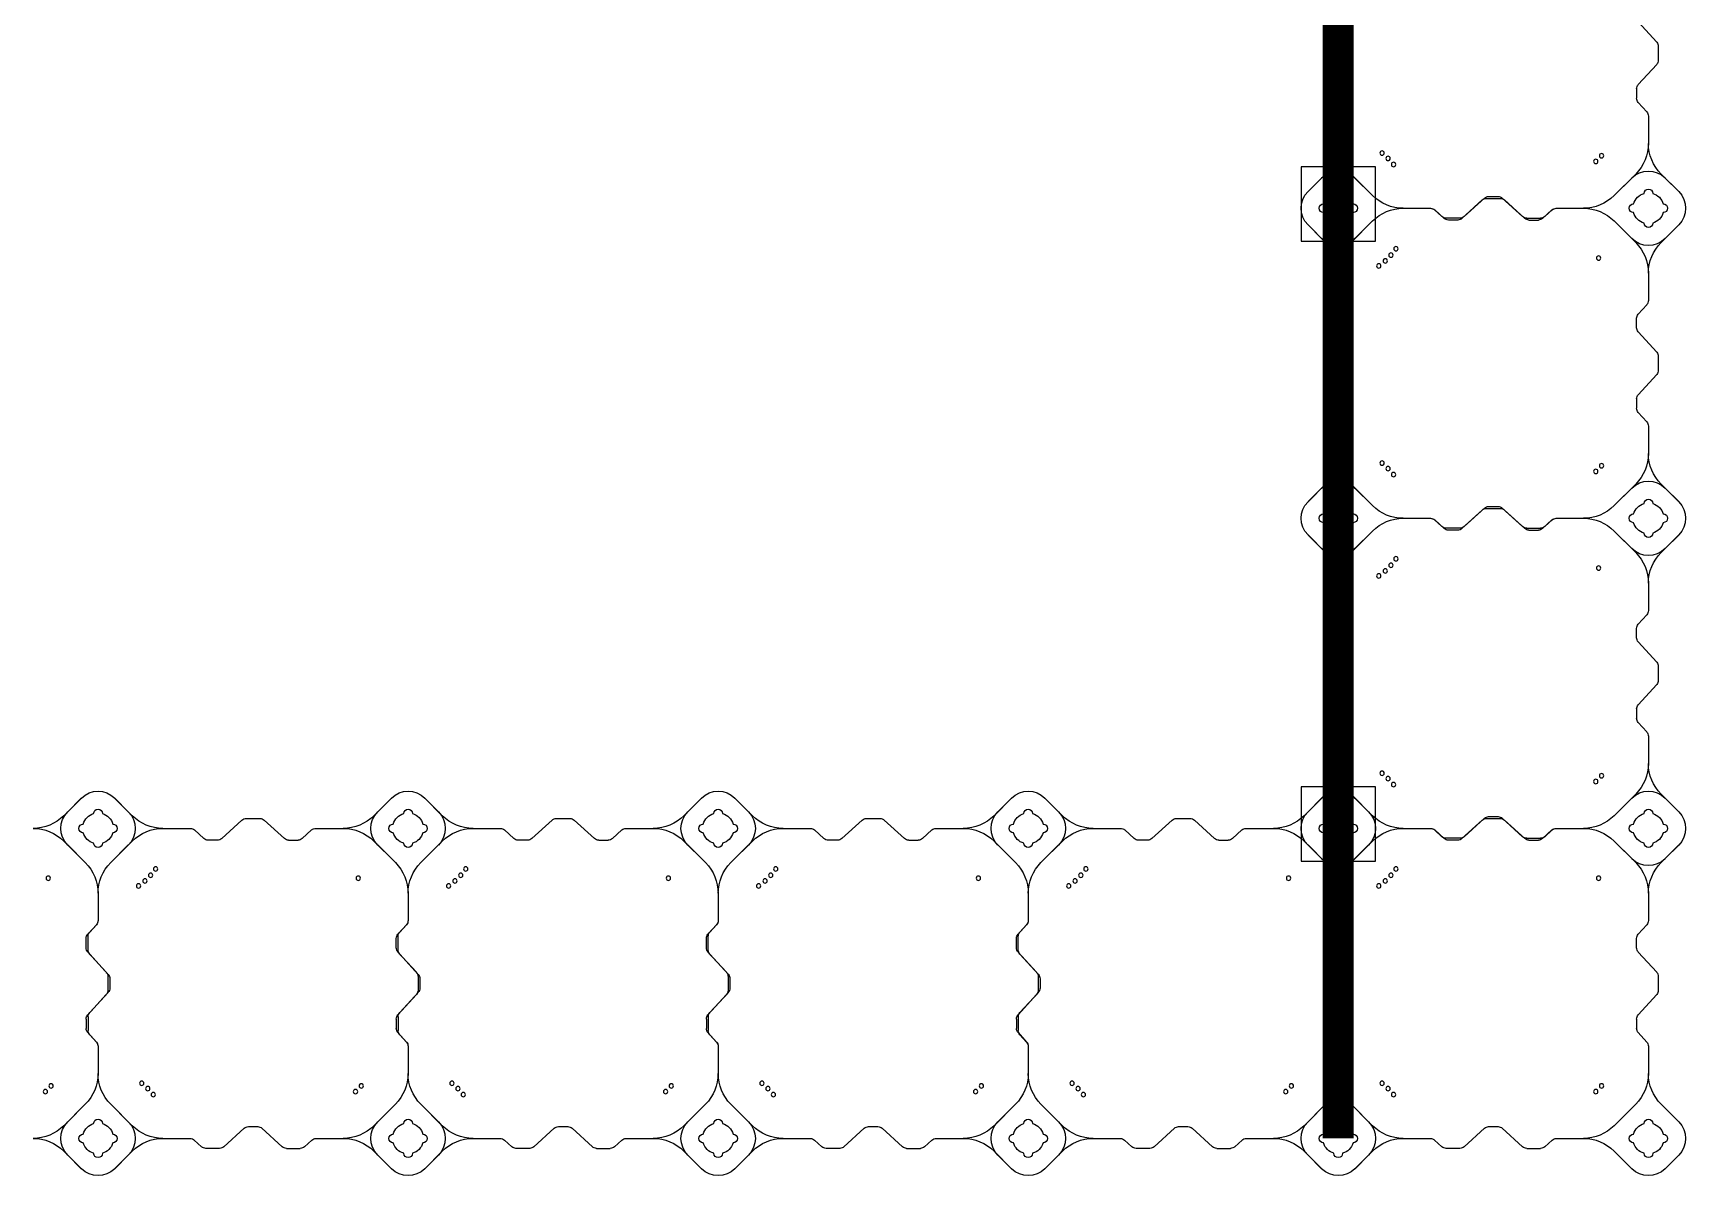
# Model space of a CAD drawing. Header units: millimetres. Extents: x -1612139 to -1260738, y 1141106 to 1536160.
# Drawn here: x -1268006 to -1265337, y 1183867 to 1185714 of the extents above; entities that cross this region are included whole.
import ezdxf

# ---------------------------------------------------------------- set-up
doc = ezdxf.new("R2010")
doc.units = ezdxf.units.MM
doc.header["$LTSCALE"] = 10
doc.layers.get('0').update_dxf_attribs({"linetype": 'CONTINUOUS'})
doc.layers.add('W-FLOAT_BOWL浮筒', color=253, linetype='CONTINUOUS')

# ---------------------------------------------------------------- blocks, each defined once
blk = doc.blocks.new('橙色')
at = {"layer": 'W-FLOAT_BOWL浮筒', "color": 30}
for p, q in [((19473.2, 2548.8), (19444.8, 2520.5)), ((19451.2, 2526.9), (19473.1, 2548.8)), ((19526.8, 2548.8), (19555.2, 2520.5)), ((19526.9, 2548.8), (19548.8, 2526.9)), ((19973.2, 2548.8), (19944.8, 2520.5)), ((19951.2, 2526.9), (19973.1, 2548.8)), ((20026.8, 2548.8), (20055.2, 2520.5)), ((20026.9, 2548.8), (20048.8, 2526.9)), ((20473.2, 2548.8), (20444.8, 2520.5)), ((20451.2, 2526.9), (20473.1, 2548.8)), ((20526.8, 2548.8), (20555.2, 2520.5)), ((20526.9, 2548.8), (20548.8, 2526.9)), ((20973.2, 2548.8), (20944.8, 2520.5)), ((20951.2, 2526.9), (20973.1, 2548.8)), ((21026.8, 2548.8), (21055.2, 2520.5)), ((21026.9, 2548.8), (21048.8, 2526.9)), ((21473.2, 2548.8), (21444.8, 2520.5)), ((21451.2, 2526.9), (21473.1, 2548.8)), ((21526.8, 2548.8), (21555.2, 2520.5)), ((21526.9, 2548.8), (21548.8, 2526.9)), ((21973.2, 2548.8), (21944.8, 2520.5)), ((22026.9, 2548.8), (22048.8, 2526.9)), ((19667.1, 2513.4), (19655.3, 2502.6)), ((19696.1, 2516), (19673.9, 2516)), ((19702.9, 2513.4), (19735.6, 2483.6)), ((19797.1, 2513.4), (19764.4, 2483.6)), ((19803.9, 2516), (19826.1, 2516)), ((19832.9, 2513.4), (19844.7, 2502.6)), ((20167.1, 2513.4), (20155.3, 2502.6)), ((20196.1, 2516), (20173.9, 2516)), ((20202.9, 2513.4), (20235.6, 2483.6)), ((20297.1, 2513.4), (20264.4, 2483.6)), ((20303.9, 2516), (20326.1, 2516)), ((20332.9, 2513.4), (20344.7, 2502.6)), ((20667.1, 2513.4), (20655.3, 2502.6)), ((20696.1, 2516), (20673.9, 2516)), ((20702.9, 2513.4), (20735.6, 2483.6)), ((20797.1, 2513.4), (20764.4, 2483.6)), ((20803.9, 2516), (20826.1, 2516)), ((20832.9, 2513.4), (20844.7, 2502.6)), ((21167.1, 2513.4), (21155.3, 2502.6)), ((21196.1, 2516), (21173.9, 2516)), ((21202.9, 2513.4), (21235.6, 2483.6)), ((21297.1, 2513.4), (21264.4, 2483.6)), ((21303.9, 2516), (21326.1, 2516)), ((21332.9, 2513.4), (21344.7, 2502.6)), ((21667.1, 2513.4), (21655.3, 2502.6)), ((21696.1, 2516), (21673.9, 2516)), ((21702.9, 2513.4), (21735.6, 2483.6)), ((21797.1, 2513.4), (21764.4, 2483.6)), ((21803.9, 2516), (21826.1, 2516)), ((21832.9, 2513.4), (21844.7, 2502.6)), ((19604.6, 2500), (19648.5, 2500)), ((19851.5, 2500), (19895.3, 2500)), ((20104.6, 2500), (20148.5, 2500)), ((20351.5, 2500), (20395.3, 2500)), ((20604.6, 2500), (20648.5, 2500)), ((20851.5, 2500), (20895.3, 2500)), ((21104.6, 2500), (21148.5, 2500)), ((21351.5, 2500), (21395.3, 2500)), ((21604.6, 2500), (21648.5, 2500)), ((21851.5, 2500), (21895.3, 2500)), ((19479.5, 2444.8), (19444.8, 2479.5)), ((19451.2, 2473.2), (19479.5, 2444.8)), ((19520.5, 2444.8), (19555.2, 2479.5)), ((19548.8, 2473.2), (19520.5, 2444.8)), ((19742.4, 2481), (19757.6, 2481)), ((19979.5, 2444.8), (19944.8, 2479.5)), ((19951.2, 2473.2), (19979.5, 2444.8)), ((20020.5, 2444.8), (20055.2, 2479.5)), ((20048.8, 2473.2), (20020.5, 2444.8)), ((20242.4, 2481), (20257.6, 2481)), ((20479.5, 2444.8), (20444.8, 2479.5)), ((20451.2, 2473.2), (20479.5, 2444.8)), ((20520.5, 2444.8), (20555.2, 2479.5)), ((20548.8, 2473.2), (20520.5, 2444.8)), ((20742.4, 2481), (20757.6, 2481)), ((20979.5, 2444.8), (20944.8, 2479.5)), ((20951.2, 2473.2), (20979.5, 2444.8)), ((21020.5, 2444.8), (21055.2, 2479.5)), ((21048.8, 2473.2), (21020.5, 2444.8)), ((21242.4, 2481), (21257.6, 2481)), ((21479.5, 2444.8), (21444.8, 2479.5)), ((21451.2, 2473.2), (21479.5, 2444.8)), ((21520.5, 2444.8), (21555.2, 2479.5)), ((21548.8, 2473.2), (21520.5, 2444.8)), ((21742.4, 2481), (21757.6, 2481)), ((21979.5, 2444.8), (21944.8, 2479.5)), ((22048.8, 2473.2), (22020.5, 2444.8)), ((19500, 2351.3), (19500, 2395.4)), ((19500, 2351.5), (19500, 2395.4)), ((20000, 2351.3), (20000, 2395.4)), ((20000, 2351.5), (20000, 2395.4)), ((20500, 2351.3), (20500, 2395.4)), ((20500, 2351.5), (20500, 2395.4)), ((21000, 2351.3), (21000, 2395.4)), ((21000, 2351.5), (21000, 2395.4)), ((21500, 2351.3), (21500, 2395.4)), ((21500, 2351.5), (21500, 2395.4)), ((22000, 2351.3), (22000, 2395.4)), ((19481, 2307.4), (19481, 2322.6)), ((19483.6, 2329.4), (19497.4, 2344.5)), ((19484, 2303.9), (19484, 2326.1)), ((19486.6, 2332.9), (19497.4, 2344.7)), ((19981, 2307.4), (19981, 2322.6)), ((19983.6, 2329.4), (19997.4, 2344.5)), ((19984, 2303.9), (19984, 2326.1)), ((19986.6, 2332.9), (19997.4, 2344.7)), ((20481, 2307.4), (20481, 2322.6)), ((20483.6, 2329.4), (20497.4, 2344.5)), ((20484, 2303.9), (20484, 2326.1)), ((20486.6, 2332.9), (20497.4, 2344.7)), ((20981, 2307.4), (20981, 2322.6)), ((20983.6, 2329.4), (20997.4, 2344.5)), ((20984, 2303.9), (20984, 2326.1)), ((20986.6, 2332.9), (20997.4, 2344.7)), ((21481, 2307.4), (21481, 2322.6)), ((21483.6, 2329.4), (21497.4, 2344.5)), ((21484, 2303.9), (21484, 2326.1)), ((21486.6, 2332.9), (21497.4, 2344.7)), ((21981, 2307.4), (21981, 2322.6)), ((21983.6, 2329.4), (21997.4, 2344.5)), ((19483.6, 2300.6), (19513.4, 2267.9)), ((19486.6, 2297.1), (19516.4, 2264.4)), ((19983.6, 2300.6), (20013.4, 2267.9)), ((19986.6, 2297.1), (20016.4, 2264.4)), ((20483.6, 2300.6), (20513.4, 2267.9)), ((20486.6, 2297.1), (20516.4, 2264.4)), ((20983.6, 2300.6), (21013.4, 2267.9)), ((20986.6, 2297.1), (21016.4, 2264.4)), ((21483.6, 2300.6), (21513.4, 2267.9)), ((21486.6, 2297.1), (21516.4, 2264.4)), ((21983.6, 2300.6), (22013.4, 2267.9)), ((19516, 2238.9), (19516, 2261.1)), ((19519, 2242.4), (19519, 2257.6)), ((20016, 2238.9), (20016, 2261.1)), ((20019, 2242.4), (20019, 2257.6)), ((20516, 2238.9), (20516, 2261.1)), ((20519, 2242.4), (20519, 2257.6)), ((21016, 2238.9), (21016, 2261.1)), ((21019, 2242.4), (21019, 2257.6)), ((21516, 2238.9), (21516, 2261.1)), ((21519, 2242.4), (21519, 2257.6)), ((22016, 2238.9), (22016, 2261.1)), ((19483.6, 2199.4), (19513.4, 2232.1)), ((19486.6, 2202.9), (19516.4, 2235.6)), ((19983.6, 2199.4), (20013.4, 2232.1)), ((19986.6, 2202.9), (20016.4, 2235.6)), ((20483.6, 2199.4), (20513.4, 2232.1)), ((20486.6, 2202.9), (20516.4, 2235.6)), ((20983.6, 2199.4), (21013.4, 2232.1)), ((20986.6, 2202.9), (21016.4, 2235.6)), ((21483.6, 2199.4), (21513.4, 2232.1)), ((21486.6, 2202.9), (21516.4, 2235.6)), ((21983.6, 2199.4), (22013.4, 2232.1)), ((19481, 2192.6), (19481, 2177.4)), ((19484, 2196.1), (19484, 2173.9)), ((19981, 2192.6), (19981, 2177.4)), ((19984, 2196.1), (19984, 2173.9)), ((20481, 2192.6), (20481, 2177.4)), ((20484, 2196.1), (20484, 2173.9)), ((20981, 2192.6), (20981, 2177.4)), ((20984, 2196.1), (20984, 2173.9)), ((21481, 2192.6), (21481, 2177.4)), ((21484, 2196.1), (21484, 2173.9)), ((21981, 2192.6), (21981, 2177.4)), ((19483.6, 2170.6), (19497.4, 2155.5)), ((19486.6, 2167.1), (19497.4, 2155.3)), ((19983.6, 2170.6), (19997.4, 2155.5)), ((19986.6, 2167.1), (19997.4, 2155.3)), ((20483.6, 2170.6), (20497.4, 2155.5)), ((20486.6, 2167.1), (20497.4, 2155.3)), ((20983.6, 2170.6), (20997.4, 2155.5)), ((20986.6, 2167.1), (20997.4, 2155.3)), ((21483.6, 2170.6), (21497.4, 2155.5)), ((21486.6, 2167.1), (21497.4, 2155.3)), ((21983.6, 2170.6), (21997.4, 2155.5)), ((19500, 2104.7), (19500, 2148.7)), ((19500, 2104.7), (19500, 2148.5)), ((20000, 2104.7), (20000, 2148.7)), ((20000, 2104.7), (20000, 2148.5)), ((20500, 2104.7), (20500, 2148.7)), ((20500, 2104.7), (20500, 2148.5)), ((21000, 2104.7), (21000, 2148.7)), ((21000, 2104.7), (21000, 2148.5)), ((21500, 2104.7), (21500, 2148.7)), ((21500, 2104.7), (21500, 2148.5)), ((22000, 2104.7), (22000, 2148.7)), ((19444.8, 2020.5), (19479.5, 2055.2)), ((19451.2, 2026.8), (19479.5, 2055.2)), ((19548.8, 2026.8), (19520.5, 2055.2)), ((19555.2, 2020.5), (19520.5, 2055.2)), ((19944.8, 2020.5), (19979.5, 2055.2)), ((19951.2, 2026.8), (19979.5, 2055.2)), ((20048.8, 2026.8), (20020.5, 2055.2)), ((20055.2, 2020.5), (20020.5, 2055.2)), ((20444.8, 2020.5), (20479.5, 2055.2)), ((20451.2, 2026.8), (20479.5, 2055.2)), ((20548.8, 2026.8), (20520.5, 2055.2)), ((20555.2, 2020.5), (20520.5, 2055.2)), ((20944.8, 2020.5), (20979.5, 2055.2)), ((20951.2, 2026.8), (20979.5, 2055.2)), ((21048.8, 2026.8), (21020.5, 2055.2)), ((21055.2, 2020.5), (21020.5, 2055.2)), ((21444.8, 2020.5), (21479.5, 2055.2)), ((21451.2, 2026.8), (21479.5, 2055.2)), ((21548.8, 2026.8), (21520.5, 2055.2)), ((21555.2, 2020.5), (21520.5, 2055.2)), ((21944.8, 2020.5), (21979.5, 2055.2)), ((22048.8, 2026.8), (22020.5, 2055.2)), ((21451.2, 2026.9), (21473.1, 2048.8)), ((21526.8, 2048.8), (21555.2, 2020.5)), ((21973.2, 2048.8), (21944.8, 2020.5)), ((22026.9, 2048.8), (22048.8, 2026.9)), ((19670.6, 2016.4), (19655.5, 2002.6)), ((19692.6, 2019), (19677.4, 2019)), ((19699.4, 2016.4), (19732.1, 1986.6)), ((19800.6, 2016.4), (19767.9, 1986.6)), ((19807.4, 2019), (19822.6, 2019)), ((19829.4, 2016.4), (19844.5, 2002.6)), ((20170.6, 2016.4), (20155.5, 2002.6)), ((20192.6, 2019), (20177.4, 2019)), ((20199.4, 2016.4), (20232.1, 1986.6)), ((20300.6, 2016.4), (20267.9, 1986.6)), ((20307.4, 2019), (20322.6, 2019)), ((20329.4, 2016.4), (20344.5, 2002.6)), ((20670.6, 2016.4), (20655.5, 2002.6)), ((20692.6, 2019), (20677.4, 2019)), ((20699.4, 2016.4), (20732.1, 1986.6)), ((20800.6, 2016.4), (20767.9, 1986.6)), ((20807.4, 2019), (20822.6, 2019)), ((20829.4, 2016.4), (20844.5, 2002.6)), ((21170.6, 2016.4), (21155.5, 2002.6)), ((21192.6, 2019), (21177.4, 2019)), ((21199.4, 2016.4), (21232.1, 1986.6)), ((21300.6, 2016.4), (21267.9, 1986.6)), ((21307.4, 2019), (21322.6, 2019)), ((21329.4, 2016.4), (21344.5, 2002.6)), ((21667.1, 2013.4), (21655.3, 2002.6)), ((21670.6, 2016.4), (21655.5, 2002.6)), ((21696.1, 2016), (21673.9, 2016)), ((21692.6, 2019), (21677.4, 2019)), ((21699.4, 2016.4), (21732.1, 1986.6)), ((21702.9, 2013.4), (21735.6, 1983.6)), ((21797.1, 2013.4), (21764.4, 1983.6)), ((21800.6, 2016.4), (21767.9, 1986.6)), ((21803.9, 2016), (21826.1, 2016)), ((21807.4, 2019), (21822.6, 2019)), ((21829.4, 2016.4), (21844.5, 2002.6)), ((21832.9, 2013.4), (21844.7, 2002.6)), ((19473.2, 1951.2), (19444.8, 1979.5)), ((19526.8, 1951.2), (19555.2, 1979.5)), ((19604.6, 2000), (19648.7, 2000)), ((19738.9, 1984), (19761.1, 1984)), ((19851.3, 2000), (19895.3, 2000)), ((19973.2, 1951.2), (19944.8, 1979.5)), ((20026.8, 1951.2), (20055.2, 1979.5)), ((20104.6, 2000), (20148.7, 2000)), ((20238.9, 1984), (20261.1, 1984)), ((20351.3, 2000), (20395.3, 2000)), ((20473.2, 1951.2), (20444.8, 1979.5)), ((20526.8, 1951.2), (20555.2, 1979.5)), ((20604.6, 2000), (20648.7, 2000)), ((20738.9, 1984), (20761.1, 1984)), ((20851.3, 2000), (20895.3, 2000)), ((20973.2, 1951.2), (20944.8, 1979.5)), ((21026.8, 1951.2), (21055.2, 1979.5)), ((21104.6, 2000), (21148.7, 2000)), ((21238.9, 1984), (21261.1, 1984)), ((21351.3, 2000), (21395.3, 2000)), ((21473.2, 1951.2), (21444.8, 1979.5)), ((21520.5, 1944.8), (21555.2, 1979.5)), ((21526.8, 1951.2), (21555.2, 1979.5)), ((21604.6, 2000), (21648.7, 2000)), ((21604.6, 2000), (21648.5, 2000)), ((21738.9, 1984), (21761.1, 1984)), ((21742.4, 1981), (21757.6, 1981)), ((21851.3, 2000), (21895.3, 2000)), ((21851.5, 2000), (21895.3, 2000)), ((21973.2, 1951.2), (21944.8, 1979.5)), ((21979.5, 1944.8), (21944.8, 1979.5)), ((19473.1, 1951.2), (19451.2, 1973.1)), ((19548.8, 1973.1), (19526.9, 1951.2)), ((19973.1, 1951.2), (19951.2, 1973.1)), ((20048.8, 1973.1), (20026.9, 1951.2)), ((20473.1, 1951.2), (20451.2, 1973.1)), ((20548.8, 1973.1), (20526.9, 1951.2)), ((20973.1, 1951.2), (20951.2, 1973.1)), ((21048.8, 1973.1), (21026.9, 1951.2)), ((21451.2, 1973.2), (21479.5, 1944.8)), ((21473.1, 1951.2), (21451.2, 1973.1)), ((21548.8, 1973.1), (21526.9, 1951.2)), ((22048.8, 1973.2), (22020.5, 1944.8)), ((22048.8, 1973.1), (22026.9, 1951.2)), ((21500, 1851.5), (21500, 1895.4)), ((22000, 1851.3), (22000, 1895.4)), ((21486.6, 1832.9), (21497.4, 1844.7)), ((21983.6, 1829.4), (21997.4, 1844.5)), ((21484, 1803.9), (21484, 1826.1)), ((21981, 1807.4), (21981, 1822.6)), ((21486.6, 1797.1), (21516.4, 1764.4)), ((21983.6, 1800.6), (22013.4, 1767.9)), ((22016, 1738.9), (22016, 1761.1)), ((21486.6, 1702.9), (21516.4, 1735.6)), ((21519, 1742.4), (21519, 1757.6)), ((21983.6, 1699.4), (22013.4, 1732.1)), ((21484, 1696.1), (21484, 1673.9)), ((21981, 1692.6), (21981, 1677.4)), ((21486.6, 1667.1), (21497.4, 1655.3)), ((21983.6, 1670.6), (21997.4, 1655.5)), ((21500, 1604.7), (21500, 1648.5)), ((22000, 1604.7), (22000, 1648.7)), ((21451.2, 1526.8), (21479.5, 1555.2)), ((21451.2, 1526.9), (21473.1, 1548.8)), ((21555.2, 1520.5), (21520.5, 1555.2)), ((21526.8, 1548.8), (21555.2, 1520.5)), ((21944.8, 1520.5), (21979.5, 1555.2)), ((21973.2, 1548.8), (21944.8, 1520.5)), ((22048.8, 1526.8), (22020.5, 1555.2)), ((22026.9, 1548.8), (22048.8, 1526.9)), ((21604.6, 1500), (21648.5, 1500)), ((21604.6, 1500), (21648.7, 1500)), ((21667.1, 1513.4), (21655.3, 1502.6)), ((21670.6, 1516.4), (21655.5, 1502.6)), ((21696.1, 1516), (21673.9, 1516)), ((21692.6, 1519), (21677.4, 1519)), ((21699.4, 1516.4), (21732.1, 1486.6)), ((21702.9, 1513.4), (21735.6, 1483.6)), ((21797.1, 1513.4), (21764.4, 1483.6)), ((21800.6, 1516.4), (21767.9, 1486.6)), ((21803.9, 1516), (21826.1, 1516)), ((21807.4, 1519), (21822.6, 1519)), ((21829.4, 1516.4), (21844.5, 1502.6)), ((21832.9, 1513.4), (21844.7, 1502.6)), ((21851.3, 1500), (21895.3, 1500)), ((21851.5, 1500), (21895.3, 1500)), ((21451.2, 1473.2), (21479.5, 1444.8)), ((21473.1, 1451.2), (21451.2, 1473.1)), ((21520.5, 1444.8), (21555.2, 1479.5)), ((21526.8, 1451.2), (21555.2, 1479.5)), ((21738.9, 1484), (21761.1, 1484)), ((21742.4, 1481), (21757.6, 1481)), ((21979.5, 1444.8), (21944.8, 1479.5)), ((21973.2, 1451.2), (21944.8, 1479.5)), ((22048.8, 1473.2), (22020.5, 1444.8)), ((22048.8, 1473.1), (22026.9, 1451.2)), ((21500, 1351.5), (21500, 1395.4)), ((22000, 1351.3), (22000, 1395.4)), ((21486.6, 1332.9), (21497.4, 1344.7)), ((21983.6, 1329.4), (21997.4, 1344.5)), ((21484, 1303.9), (21484, 1326.1)), ((21981, 1307.4), (21981, 1322.6)), ((21486.6, 1297.1), (21516.4, 1264.4)), ((21983.6, 1300.6), (22013.4, 1267.9)), ((21519, 1242.4), (21519, 1257.6)), ((22016, 1238.9), (22016, 1261.1)), ((21486.6, 1202.9), (21516.4, 1235.6)), ((21983.6, 1199.4), (22013.4, 1232.1)), ((21484, 1196.1), (21484, 1173.9)), ((21981, 1192.6), (21981, 1177.4)), ((21486.6, 1167.1), (21497.4, 1155.3)), ((21500, 1104.7), (21500, 1148.5)), ((21983.6, 1170.6), (21997.4, 1155.5)), ((22000, 1104.7), (22000, 1148.7)), ((21451.2, 1026.8), (21479.5, 1055.2)), ((21451.2, 1026.9), (21473.1, 1048.8)), ((21555.2, 1020.5), (21520.5, 1055.2)), ((21526.8, 1048.8), (21555.2, 1020.5)), ((21944.8, 1020.5), (21979.5, 1055.2)), ((21973.2, 1048.8), (21944.8, 1020.5)), ((22048.8, 1026.8), (22020.5, 1055.2)), ((22026.9, 1048.8), (22048.8, 1026.9)), ((21670.6, 1016.4), (21655.5, 1002.6)), ((21696.1, 1016), (21673.9, 1016)), ((21692.6, 1019), (21677.4, 1019)), ((21699.4, 1016.4), (21732.1, 986.6)), ((21800.6, 1016.4), (21767.9, 986.6)), ((21803.9, 1016), (21826.1, 1016)), ((21807.4, 1019), (21822.6, 1019)), ((21829.4, 1016.4), (21844.5, 1002.6)), ((21604.6, 1000), (21648.7, 1000)), ((21604.6, 1000), (21648.5, 1000)), ((21667.1, 1013.4), (21655.3, 1002.6)), ((21702.9, 1013.4), (21735.6, 983.6)), ((21797.1, 1013.4), (21764.4, 983.6)), ((21832.9, 1013.4), (21844.7, 1002.6)), ((21851.3, 1000), (21895.3, 1000)), ((21851.5, 1000), (21895.3, 1000)), ((21451.2, 973.2), (21479.5, 944.8)), ((21473.1, 951.2), (21451.2, 973.1)), ((21520.5, 944.8), (21555.2, 979.5)), ((21526.8, 951.2), (21555.2, 979.5)), ((21738.9, 984), (21761.1, 984)), ((21742.4, 981), (21757.6, 981)), ((21973.2, 951.2), (21944.8, 979.5)), ((21979.5, 944.8), (21944.8, 979.5)), ((22048.8, 973.2), (22020.5, 944.8)), ((22048.8, 973.1), (22026.9, 951.2)), ((21500, 851.5), (21500, 895.4)), ((22000, 851.3), (22000, 895.4)), ((21486.6, 832.9), (21497.4, 844.7)), ((21983.6, 829.4), (21997.4, 844.5)), ((21484, 803.9), (21484, 826.1)), ((21981, 807.4), (21981, 822.6)), ((21983.6, 800.6), (22013.4, 767.9)), ((21486.6, 797.1), (21516.4, 764.4)), ((21519, 742.4), (21519, 757.6)), ((22016, 738.9), (22016, 761.1)), ((21486.6, 702.9), (21516.4, 735.6)), ((21983.6, 699.4), (22013.4, 732.1))]:
    blk.add_line(p, q, dxfattribs=at)
for centre in [(19589, 2429.4), (20089, 2429.4), (20589, 2429.4), (21089, 2429.4), (21589, 2429.4), (19415.2, 2424.4), (19424.4, 2415.2), (19570.6, 2411), (19580.3, 2419.7), (19915.2, 2424.4), (19924.4, 2415.2), (20070.6, 2411), (20080.3, 2419.7), (20415.2, 2424.4), (20424.4, 2415.2), (20570.6, 2411), (20580.3, 2419.7), (20915.2, 2424.4), (20924.4, 2415.2), (21070.6, 2411), (21080.3, 2419.7), (21415.2, 2424.4), (21424.4, 2415.2), (21570.6, 2411), (21580.3, 2419.7), (21915.2, 2424.4), (21924.4, 2415.2), (19419.7, 2080.3), (19565.3, 2092.9), (19575.6, 2084.8), (19919.7, 2080.3), (20065.3, 2092.9), (20075.6, 2084.8), (20419.7, 2080.3), (20565.3, 2092.9), (20575.6, 2084.8), (20919.7, 2080.3), (21065.3, 2092.9), (21075.6, 2084.8), (21419.7, 2080.3), (21565.3, 2092.9), (21575.6, 2084.8), (21919.7, 2080.3), (19584.8, 2075.6), (19592.9, 2065.3), (20084.8, 2075.6), (20092.9, 2065.3), (20584.8, 2075.6), (20592.9, 2065.3), (21084.8, 2075.6), (21092.9, 2065.3), (21584.8, 2075.6), (21592.9, 2065.3), (21580.3, 1919.7), (21589, 1929.4), (21915.2, 1924.4), (21570.6, 1911), (21924.4, 1915.2), (21565.3, 1592.9), (21575.6, 1584.8), (21584.8, 1575.6), (21919.7, 1580.3), (21592.9, 1565.3), (21570.6, 1411), (21580.3, 1419.7), (21589, 1429.4), (21915.2, 1424.4), (21924.4, 1415.2), (21565.3, 1092.9), (21575.6, 1084.8), (21584.8, 1075.6), (21592.9, 1065.3), (21919.7, 1080.3), (21570.6, 911), (21580.3, 919.7), (21589, 929.4), (21915.2, 924.4), (21924.4, 915.2)]:
    blk.add_circle(centre, 3.5, dxfattribs=at)
for centre, radius, start, end in [((19500, 2522), 38, 45, 135), ((19500, 2522), 38, 45, 135), ((20000, 2522), 38, 45, 135), ((20000, 2522), 38, 45, 135), ((20500, 2522), 38, 45, 135), ((20500, 2522), 38, 45, 135), ((21000, 2522), 38, 45, 135), ((21000, 2522), 38, 45, 135), ((21500, 2522), 38, 45, 135), ((21500, 2522), 38, 45, 135), ((22000, 2522), 38, 45, 135), ((19395.3, 2570), 70, 270, 315), ((19478, 2500), 38, 135, 225), ((19500, 2500), 25, 106.2602, 163.7398), ((19500, 2500), 25, 106.2602, 163.7398), ((19500, 2524), 7, 0, 180), ((19500, 2524), 7, 0, 180), ((19500, 2500), 25, 16.2602, 73.7398), ((19500, 2500), 25, 16.2602, 73.7398), ((19522, 2500), 38, 315, 45), ((19604.7, 2570), 70, 225, 270), ((19673.9, 2506), 10, 90, 132.2737), ((19696.1, 2506), 10, 47.7263, 90), ((19803.9, 2506), 10, 90, 132.2737), ((19826.1, 2506), 10, 47.7263, 90), ((19895.3, 2570), 70, 270, 315), ((19978, 2500), 38, 135, 225), ((20000, 2500), 25, 106.2602, 163.7398), ((20000, 2500), 25, 106.2602, 163.7398), ((20000, 2524), 7, 0, 180), ((20000, 2524), 7, 0, 180), ((20000, 2500), 25, 16.2602, 73.7398), ((20000, 2500), 25, 16.2602, 73.7398), ((20022, 2500), 38, 315, 45), ((20104.7, 2570), 70, 225, 270), ((20173.9, 2506), 10, 90, 132.2737), ((20196.1, 2506), 10, 47.7263, 90), ((20303.9, 2506), 10, 90, 132.2737), ((20326.1, 2506), 10, 47.7263, 90), ((20395.3, 2570), 70, 270, 315), ((20478, 2500), 38, 135, 225), ((20500, 2500), 25, 106.2602, 163.7398), ((20500, 2500), 25, 106.2602, 163.7398), ((20500, 2524), 7, 0, 180), ((20500, 2524), 7, 0, 180), ((20500, 2500), 25, 16.2602, 73.7398), ((20500, 2500), 25, 16.2602, 73.7398), ((20522, 2500), 38, 315, 45), ((20604.7, 2570), 70, 225, 270), ((20673.9, 2506), 10, 90, 132.2737), ((20696.1, 2506), 10, 47.7263, 90), ((20803.9, 2506), 10, 90, 132.2737), ((20826.1, 2506), 10, 47.7263, 90), ((20895.3, 2570), 70, 270, 315), ((20978, 2500), 38, 135, 225), ((21000, 2500), 25, 106.2602, 163.7398), ((21000, 2500), 25, 106.2602, 163.7398), ((21000, 2524), 7, 0, 180), ((21000, 2524), 7, 0, 180), ((21000, 2500), 25, 16.2602, 73.7398), ((21000, 2500), 25, 16.2602, 73.7398), ((21022, 2500), 38, 315, 45), ((21104.7, 2570), 70, 225, 270), ((21173.9, 2506), 10, 90, 132.2737), ((21196.1, 2506), 10, 47.7263, 90), ((21303.9, 2506), 10, 90, 132.2737), ((21326.1, 2506), 10, 47.7263, 90), ((21395.3, 2570), 70, 270, 315), ((21478, 2500), 38, 135, 225), ((21500, 2500), 25, 106.2602, 163.7398), ((21500, 2500), 25, 106.2602, 163.7398), ((21500, 2524), 7, 0, 180), ((21500, 2524), 7, 0, 180), ((21500, 2500), 25, 16.2602, 73.7398), ((21500, 2500), 25, 16.2602, 73.7398), ((21522, 2500), 38, 315, 45), ((21604.7, 2570), 70, 225, 270), ((21673.9, 2506), 10, 90, 132.2737), ((21696.1, 2506), 10, 47.7263, 90), ((21803.9, 2506), 10, 90, 132.2737), ((21826.1, 2506), 10, 47.7263, 90), ((21895.3, 2570), 70, 270, 315), ((22000, 2500), 25, 106.2602, 163.7398), ((22000, 2524), 7, 0, 180), ((22000, 2500), 25, 16.2602, 73.7398), ((22022, 2500), 38, 315, 45), ((19395.3, 2430), 70, 45, 90), ((19476, 2500), 7, 90, 270), ((19476, 2500), 7, 90, 270), ((19500, 2500), 25, 196.2602, 253.7398), ((19500, 2500), 25, 196.2602, 253.7398), ((19500, 2500), 25, 286.2602, 343.7398), ((19500, 2500), 25, 286.2602, 343.7398), ((19524, 2500), 7, 270, 90), ((19524, 2500), 7, 270, 90), ((19604.7, 2430), 70, 90, 135), ((19648.5, 2510), 10, 270, 312.2737), ((19742.4, 2491), 10, 227.7263, 270), ((19757.6, 2491), 10, 270, 312.2737), ((19851.5, 2510), 10, 227.7263, 270), ((19895.3, 2430), 70, 45, 90), ((19976, 2500), 7, 90, 270), ((19976, 2500), 7, 90, 270), ((20000, 2500), 25, 196.2602, 253.7398), ((20000, 2500), 25, 196.2602, 253.7398), ((20000, 2500), 25, 286.2602, 343.7398), ((20000, 2500), 25, 286.2602, 343.7398), ((20024, 2500), 7, 270, 90), ((20024, 2500), 7, 270, 90), ((20104.7, 2430), 70, 90, 135), ((20148.5, 2510), 10, 270, 312.2737), ((20242.4, 2491), 10, 227.7263, 270), ((20257.6, 2491), 10, 270, 312.2737), ((20351.5, 2510), 10, 227.7263, 270), ((20395.3, 2430), 70, 45, 90), ((20476, 2500), 7, 90, 270), ((20476, 2500), 7, 90, 270), ((20500, 2500), 25, 196.2602, 253.7398), ((20500, 2500), 25, 196.2602, 253.7398), ((20500, 2500), 25, 286.2602, 343.7398), ((20500, 2500), 25, 286.2602, 343.7398), ((20524, 2500), 7, 270, 90), ((20524, 2500), 7, 270, 90), ((20604.7, 2430), 70, 90, 135), ((20648.5, 2510), 10, 270, 312.2737), ((20742.4, 2491), 10, 227.7263, 270), ((20757.6, 2491), 10, 270, 312.2737), ((20851.5, 2510), 10, 227.7263, 270), ((20895.3, 2430), 70, 45, 90), ((20976, 2500), 7, 90, 270), ((20976, 2500), 7, 90, 270), ((21000, 2500), 25, 196.2602, 253.7398), ((21000, 2500), 25, 196.2602, 253.7398), ((21000, 2500), 25, 286.2602, 343.7398), ((21000, 2500), 25, 286.2602, 343.7398), ((21024, 2500), 7, 270, 90), ((21024, 2500), 7, 270, 90), ((21104.7, 2430), 70, 90, 135), ((21148.5, 2510), 10, 270, 312.2737), ((21242.4, 2491), 10, 227.7263, 270), ((21257.6, 2491), 10, 270, 312.2737), ((21351.5, 2510), 10, 227.7263, 270), ((21395.3, 2430), 70, 45, 90), ((21476, 2500), 7, 90, 270), ((21476, 2500), 7, 90, 270), ((21500, 2500), 25, 196.2602, 253.7398), ((21500, 2500), 25, 196.2602, 253.7398), ((21500, 2500), 25, 286.2602, 343.7398), ((21500, 2500), 25, 286.2602, 343.7398), ((21524, 2500), 7, 270, 90), ((21524, 2500), 7, 270, 90), ((21604.7, 2430), 70, 90, 135), ((21648.5, 2510), 10, 270, 312.2737), ((21742.4, 2491), 10, 227.7263, 270), ((21757.6, 2491), 10, 270, 312.2737), ((21851.5, 2510), 10, 227.7263, 270), ((21895.3, 2430), 70, 45, 90), ((21976, 2500), 7, 90, 270), ((22000, 2500), 25, 196.2602, 253.7398), ((22000, 2500), 25, 286.2602, 343.7398), ((22024, 2500), 7, 270, 90), ((19500, 2476), 7, 180, 0), ((19500, 2476), 7, 180, 0), ((20000, 2476), 7, 180, 0), ((20000, 2476), 7, 180, 0), ((20500, 2476), 7, 180, 0), ((20500, 2476), 7, 180, 0), ((21000, 2476), 7, 180, 0), ((21000, 2476), 7, 180, 0), ((21500, 2476), 7, 180, 0), ((21500, 2476), 7, 180, 0), ((22000, 2476), 7, 180, 0), ((19430, 2395.3), 70, 0, 45), ((19430, 2395.3), 70, 0, 45), ((19570, 2395.3), 70, 135, 180), ((19570, 2395.3), 70, 135, 180), ((19930, 2395.3), 70, 0, 45), ((19930, 2395.3), 70, 0, 45), ((20070, 2395.3), 70, 135, 180), ((20070, 2395.3), 70, 135, 180), ((20430, 2395.3), 70, 0, 45), ((20430, 2395.3), 70, 0, 45), ((20570, 2395.3), 70, 135, 180), ((20570, 2395.3), 70, 135, 180), ((20930, 2395.3), 70, 0, 45), ((20930, 2395.3), 70, 0, 45), ((21070, 2395.3), 70, 135, 180), ((21070, 2395.3), 70, 135, 180), ((21430, 2395.3), 70, 0, 45), ((21430, 2395.3), 70, 0, 45), ((21570, 2395.3), 70, 135, 180), ((21570, 2395.3), 70, 135, 180), ((21930, 2395.3), 70, 0, 45), ((22070, 2395.3), 70, 135, 180), ((19490, 2351.5), 10, 317.7263, 0), ((19490, 2351.3), 10, 317.7263, 0), ((19990, 2351.5), 10, 317.7263, 0), ((19990, 2351.3), 10, 317.7263, 0), ((20490, 2351.5), 10, 317.7263, 0), ((20490, 2351.3), 10, 317.7263, 0), ((20990, 2351.5), 10, 317.7263, 0), ((20990, 2351.3), 10, 317.7263, 0), ((21490, 2351.5), 10, 317.7263, 0), ((21490, 2351.3), 10, 317.7263, 0), ((21990, 2351.3), 10, 317.7263, 0), ((19491, 2322.6), 10, 137.7263, 180), ((19494, 2326.1), 10, 137.7263, 180), ((19991, 2322.6), 10, 137.7263, 180), ((19994, 2326.1), 10, 137.7263, 180), ((20491, 2322.6), 10, 137.7263, 180), ((20494, 2326.1), 10, 137.7263, 180), ((20991, 2322.6), 10, 137.7263, 180), ((20994, 2326.1), 10, 137.7263, 180), ((21491, 2322.6), 10, 137.7263, 180), ((21494, 2326.1), 10, 137.7263, 180), ((21991, 2322.6), 10, 137.7263, 180), ((19491, 2307.4), 10, 180, 222.2737), ((19494, 2303.9), 10, 180, 222.2737), ((19991, 2307.4), 10, 180, 222.2737), ((19994, 2303.9), 10, 180, 222.2737), ((20491, 2307.4), 10, 180, 222.2737), ((20494, 2303.9), 10, 180, 222.2737), ((20991, 2307.4), 10, 180, 222.2737), ((20994, 2303.9), 10, 180, 222.2737), ((21491, 2307.4), 10, 180, 222.2737), ((21494, 2303.9), 10, 180, 222.2737), ((21991, 2307.4), 10, 180, 222.2737), ((19506, 2261.1), 10, 0, 42.2737), ((19509, 2257.6), 10, 0, 42.2737), ((19509, 2242.4), 10, 317.7263, 0), ((20006, 2261.1), 10, 0, 42.2737), ((20009, 2257.6), 10, 0, 42.2737), ((20009, 2242.4), 10, 317.7263, 0), ((20506, 2261.1), 10, 0, 42.2737), ((20509, 2257.6), 10, 0, 42.2737), ((20509, 2242.4), 10, 317.7263, 0), ((21006, 2261.1), 10, 0, 42.2737), ((21009, 2257.6), 10, 0, 42.2737), ((21009, 2242.4), 10, 317.7263, 0), ((21506, 2261.1), 10, 0, 42.2737), ((21509, 2257.6), 10, 0, 42.2737), ((21509, 2242.4), 10, 317.7263, 0), ((22006, 2261.1), 10, 0, 42.2737), ((19506, 2238.9), 10, 317.7263, 0), ((20006, 2238.9), 10, 317.7263, 0), ((20506, 2238.9), 10, 317.7263, 0), ((21006, 2238.9), 10, 317.7263, 0), ((21506, 2238.9), 10, 317.7263, 0), ((22006, 2238.9), 10, 317.7263, 0), ((19491, 2192.6), 10, 137.7263, 180), ((19494, 2196.1), 10, 137.7263, 180), ((19991, 2192.6), 10, 137.7263, 180), ((19994, 2196.1), 10, 137.7263, 180), ((20491, 2192.6), 10, 137.7263, 180), ((20494, 2196.1), 10, 137.7263, 180), ((20991, 2192.6), 10, 137.7263, 180), ((20994, 2196.1), 10, 137.7263, 180), ((21491, 2192.6), 10, 137.7263, 180), ((21494, 2196.1), 10, 137.7263, 180), ((21991, 2192.6), 10, 137.7263, 180), ((19491, 2177.4), 10, 180, 222.2737), ((19494, 2173.9), 10, 180, 222.2737), ((19991, 2177.4), 10, 180, 222.2737), ((19994, 2173.9), 10, 180, 222.2737), ((20491, 2177.4), 10, 180, 222.2737), ((20494, 2173.9), 10, 180, 222.2737), ((20991, 2177.4), 10, 180, 222.2737), ((20994, 2173.9), 10, 180, 222.2737), ((21491, 2177.4), 10, 180, 222.2737), ((21494, 2173.9), 10, 180, 222.2737), ((21991, 2177.4), 10, 180, 222.2737), ((19490, 2148.7), 10, 0, 42.2737), ((19490, 2148.5), 10, 0, 42.2737), ((19990, 2148.7), 10, 0, 42.2737), ((19990, 2148.5), 10, 0, 42.2737), ((20490, 2148.7), 10, 0, 42.2737), ((20490, 2148.5), 10, 0, 42.2737), ((20990, 2148.7), 10, 0, 42.2737), ((20990, 2148.5), 10, 0, 42.2737), ((21490, 2148.7), 10, 0, 42.2737), ((21490, 2148.5), 10, 0, 42.2737), ((21990, 2148.7), 10, 0, 42.2737), ((19430, 2104.7), 70, 315, 0), ((19430, 2104.7), 70, 315, 0), ((19570, 2104.7), 70, 180, 225), ((19570, 2104.7), 70, 180, 225), ((19930, 2104.7), 70, 315, 0), ((19930, 2104.7), 70, 315, 0), ((20070, 2104.7), 70, 180, 225), ((20070, 2104.7), 70, 180, 225), ((20430, 2104.7), 70, 315, 0), ((20430, 2104.7), 70, 315, 0), ((20570, 2104.7), 70, 180, 225), ((20570, 2104.7), 70, 180, 225), ((20930, 2104.7), 70, 315, 0), ((20930, 2104.7), 70, 315, 0), ((21070, 2104.7), 70, 180, 225), ((21070, 2104.7), 70, 180, 225), ((21430, 2104.7), 70, 315, 0), ((21430, 2104.7), 70, 315, 0), ((21570, 2104.7), 70, 180, 225), ((21570, 2104.7), 70, 180, 225), ((21930, 2104.7), 70, 315, 0), ((22070, 2104.7), 70, 180, 225), ((21500, 2022), 38, 45, 135), ((22000, 2022), 38, 45, 135), ((19500, 2024), 7, 0, 180), ((19500, 2024), 7, 0, 180), ((20000, 2024), 7, 0, 180), ((20000, 2024), 7, 0, 180), ((20500, 2024), 7, 0, 180), ((20500, 2024), 7, 0, 180), ((21000, 2024), 7, 0, 180), ((21000, 2024), 7, 0, 180), ((21500, 2024), 7, 0, 180), ((21500, 2024), 7, 0, 180), ((21500, 2024), 7, 0, 180), ((22000, 2024), 7, 0, 180), ((22000, 2024), 7, 0, 180), ((19395.3, 2070), 70, 270, 315), ((19478, 2000), 38, 135, 225), ((19476, 2000), 7, 90, 270), ((19476, 2000), 7, 90, 270), ((19500, 2000), 25, 106.2602, 163.7398), ((19500, 2000), 25, 106.2602, 163.7398), ((19500, 2000), 25, 16.2602, 73.7398), ((19500, 2000), 25, 16.2602, 73.7398), ((19524, 2000), 7, 270, 90), ((19524, 2000), 7, 270, 90), ((19522, 2000), 38, 315, 45), ((19604.7, 2070), 70, 225, 270), ((19648.7, 2010), 10, 270, 312.2737), ((19677.4, 2009), 10, 90, 132.2737), ((19692.6, 2009), 10, 47.7263, 90), ((19807.4, 2009), 10, 90, 132.2737), ((19822.6, 2009), 10, 47.7263, 90), ((19851.3, 2010), 10, 227.7263, 270), ((19895.3, 2070), 70, 270, 315), ((19978, 2000), 38, 135, 225), ((19976, 2000), 7, 90, 270), ((19976, 2000), 7, 90, 270), ((20000, 2000), 25, 106.2602, 163.7398), ((20000, 2000), 25, 106.2602, 163.7398), ((20000, 2000), 25, 16.2602, 73.7398), ((20000, 2000), 25, 16.2602, 73.7398), ((20024, 2000), 7, 270, 90), ((20024, 2000), 7, 270, 90), ((20022, 2000), 38, 315, 45), ((20104.7, 2070), 70, 225, 270), ((20148.7, 2010), 10, 270, 312.2737), ((20177.4, 2009), 10, 90, 132.2737), ((20192.6, 2009), 10, 47.7263, 90), ((20307.4, 2009), 10, 90, 132.2737), ((20322.6, 2009), 10, 47.7263, 90), ((20351.3, 2010), 10, 227.7263, 270), ((20395.3, 2070), 70, 270, 315), ((20478, 2000), 38, 135, 225), ((20476, 2000), 7, 90, 270), ((20476, 2000), 7, 90, 270), ((20500, 2000), 25, 106.2602, 163.7398), ((20500, 2000), 25, 106.2602, 163.7398), ((20500, 2000), 25, 16.2602, 73.7398), ((20500, 2000), 25, 16.2602, 73.7398), ((20524, 2000), 7, 270, 90), ((20524, 2000), 7, 270, 90), ((20522, 2000), 38, 315, 45), ((20604.7, 2070), 70, 225, 270), ((20648.7, 2010), 10, 270, 312.2737), ((20677.4, 2009), 10, 90, 132.2737), ((20692.6, 2009), 10, 47.7263, 90), ((20807.4, 2009), 10, 90, 132.2737), ((20822.6, 2009), 10, 47.7263, 90), ((20851.3, 2010), 10, 227.7263, 270), ((20895.3, 2070), 70, 270, 315), ((20978, 2000), 38, 135, 225), ((20976, 2000), 7, 90, 270), ((20976, 2000), 7, 90, 270), ((21000, 2000), 25, 106.2602, 163.7398), ((21000, 2000), 25, 106.2602, 163.7398), ((21000, 2000), 25, 16.2602, 73.7398), ((21000, 2000), 25, 16.2602, 73.7398), ((21024, 2000), 7, 270, 90), ((21024, 2000), 7, 270, 90), ((21022, 2000), 38, 315, 45), ((21104.7, 2070), 70, 225, 270), ((21148.7, 2010), 10, 270, 312.2737), ((21177.4, 2009), 10, 90, 132.2737), ((21192.6, 2009), 10, 47.7263, 90), ((21307.4, 2009), 10, 90, 132.2737), ((21322.6, 2009), 10, 47.7263, 90), ((21351.3, 2010), 10, 227.7263, 270), ((21395.3, 2070), 70, 270, 315), ((21478, 2000), 38, 135, 225), ((21478, 2000), 38, 135, 225), ((21476, 2000), 7, 90, 270), ((21476, 2000), 7, 90, 270), ((21476, 2000), 7, 90, 270), ((21500, 2000), 25, 106.2602, 163.7398), ((21500, 2000), 25, 106.2602, 163.7398), ((21500, 2000), 25, 106.2602, 163.7398), ((21500, 2000), 25, 16.2602, 73.7398), ((21500, 2000), 25, 16.2602, 73.7398), ((21500, 2000), 25, 16.2602, 73.7398), ((21524, 2000), 7, 270, 90), ((21524, 2000), 7, 270, 90), ((21524, 2000), 7, 270, 90), ((21522, 2000), 38, 315, 45), ((21604.7, 2070), 70, 225, 270), ((21604.7, 2070), 70, 225, 270), ((21648.5, 2010), 10, 270, 312.2737), ((21648.7, 2010), 10, 270, 312.2737), ((21673.9, 2006), 10, 90, 132.2737), ((21677.4, 2009), 10, 90, 132.2737), ((21692.6, 2009), 10, 47.7263, 90), ((21696.1, 2006), 10, 47.7263, 90), ((21803.9, 2006), 10, 90, 132.2737), ((21807.4, 2009), 10, 90, 132.2737), ((21822.6, 2009), 10, 47.7263, 90), ((21826.1, 2006), 10, 47.7263, 90), ((21851.3, 2010), 10, 227.7263, 270), ((21851.5, 2010), 10, 227.7263, 270), ((21895.3, 2070), 70, 270, 315), ((21895.3, 2070), 70, 270, 315), ((21976, 2000), 7, 90, 270), ((21976, 2000), 7, 90, 270), ((22000, 2000), 25, 106.2602, 163.7398), ((22000, 2000), 25, 106.2602, 163.7398), ((22000, 2000), 25, 16.2602, 73.7398), ((22000, 2000), 25, 16.2602, 73.7398), ((22024, 2000), 7, 270, 90), ((22024, 2000), 7, 270, 90), ((22022, 2000), 38, 315, 45), ((22022, 2000), 38, 315, 45), ((19395.3, 1930), 70, 45, 90), ((19500, 2000), 25, 196.2602, 253.7398), ((19500, 2000), 25, 196.2602, 253.7398), ((19500, 1976), 7, 180, 0), ((19500, 1976), 7, 180, 0), ((19500, 2000), 25, 286.2602, 343.7398), ((19500, 2000), 25, 286.2602, 343.7398), ((19604.7, 1930), 70, 90, 135), ((19738.9, 1994), 10, 227.7263, 270), ((19761.1, 1994), 10, 270, 312.2737), ((19895.3, 1930), 70, 45, 90), ((20000, 2000), 25, 196.2602, 253.7398), ((20000, 2000), 25, 196.2602, 253.7398), ((20000, 1976), 7, 180, 0), ((20000, 1976), 7, 180, 0), ((20000, 2000), 25, 286.2602, 343.7398), ((20000, 2000), 25, 286.2602, 343.7398), ((20104.7, 1930), 70, 90, 135), ((20238.9, 1994), 10, 227.7263, 270), ((20261.1, 1994), 10, 270, 312.2737), ((20395.3, 1930), 70, 45, 90), ((20500, 2000), 25, 196.2602, 253.7398), ((20500, 2000), 25, 196.2602, 253.7398), ((20500, 1976), 7, 180, 0), ((20500, 1976), 7, 180, 0), ((20500, 2000), 25, 286.2602, 343.7398), ((20500, 2000), 25, 286.2602, 343.7398), ((20604.7, 1930), 70, 90, 135), ((20738.9, 1994), 10, 227.7263, 270), ((20761.1, 1994), 10, 270, 312.2737), ((20895.3, 1930), 70, 45, 90), ((21000, 2000), 25, 196.2602, 253.7398), ((21000, 2000), 25, 196.2602, 253.7398), ((21000, 1976), 7, 180, 0), ((21000, 1976), 7, 180, 0), ((21000, 2000), 25, 286.2602, 343.7398), ((21000, 2000), 25, 286.2602, 343.7398), ((21104.7, 1930), 70, 90, 135), ((21238.9, 1994), 10, 227.7263, 270), ((21261.1, 1994), 10, 270, 312.2737), ((21395.3, 1930), 70, 45, 90), ((21500, 2000), 25, 196.2602, 253.7398), ((21500, 2000), 25, 196.2602, 253.7398), ((21500, 2000), 25, 196.2602, 253.7398), ((21500, 1976), 7, 180, 0), ((21500, 1976), 7, 180, 0), ((21500, 1976), 7, 180, 0), ((21500, 2000), 25, 286.2602, 343.7398), ((21500, 2000), 25, 286.2602, 343.7398), ((21500, 2000), 25, 286.2602, 343.7398), ((21604.7, 1930), 70, 90, 135), ((21604.7, 1930), 70, 90, 135), ((21738.9, 1994), 10, 227.7263, 270), ((21742.4, 1991), 10, 227.7263, 270), ((21757.6, 1991), 10, 270, 312.2737), ((21761.1, 1994), 10, 270, 312.2737), ((21895.3, 1930), 70, 45, 90), ((21895.3, 1930), 70, 45, 90), ((22000, 2000), 25, 196.2602, 253.7398), ((22000, 2000), 25, 196.2602, 253.7398), ((22000, 1976), 7, 180, 0), ((22000, 1976), 7, 180, 0), ((22000, 2000), 25, 286.2602, 343.7398), ((22000, 2000), 25, 286.2602, 343.7398), ((19500, 1978), 38, 225, 315), ((19500, 1978), 38, 225, 315), ((20000, 1978), 38, 225, 315), ((20000, 1978), 38, 225, 315), ((20500, 1978), 38, 225, 315), ((20500, 1978), 38, 225, 315), ((21000, 1978), 38, 225, 315), ((21000, 1978), 38, 225, 315), ((21500, 1978), 38, 225, 315), ((21500, 1978), 38, 225, 315), ((22000, 1978), 38, 225, 315), ((21430, 1895.3), 70, 0, 45), ((21570, 1895.3), 70, 135, 180), ((21930, 1895.3), 70, 0, 45), ((22070, 1895.3), 70, 135, 180), ((21490, 1851.5), 10, 317.7263, 0), ((21990, 1851.3), 10, 317.7263, 0), ((21494, 1826.1), 10, 137.7263, 180), ((21991, 1822.6), 10, 137.7263, 180), ((21494, 1803.9), 10, 180, 222.2737), ((21991, 1807.4), 10, 180, 222.2737), ((21509, 1757.6), 10, 0, 42.2737), ((22006, 1761.1), 10, 0, 42.2737), ((21509, 1742.4), 10, 317.7263, 0), ((22006, 1738.9), 10, 317.7263, 0), ((21494, 1696.1), 10, 137.7263, 180), ((21991, 1692.6), 10, 137.7263, 180), ((21494, 1673.9), 10, 180, 222.2737), ((21490, 1648.5), 10, 0, 42.2737), ((21991, 1677.4), 10, 180, 222.2737), ((21990, 1648.7), 10, 0, 42.2737), ((21430, 1604.7), 70, 315, 0), ((21570, 1604.7), 70, 180, 225), ((21930, 1604.7), 70, 315, 0), ((22070, 1604.7), 70, 180, 225), ((21500, 1522), 38, 45, 135), ((22000, 1522), 38, 45, 135), ((21478, 1500), 38, 135, 225), ((21478, 1500), 38, 135, 225), ((21500, 1500), 25, 106.2602, 163.7398), ((21500, 1500), 25, 106.2602, 163.7398), ((21500, 1524), 7, 0, 180), ((21500, 1524), 7, 0, 180), ((21500, 1500), 25, 16.2602, 73.7398), ((21500, 1500), 25, 16.2602, 73.7398), ((22000, 1500), 25, 106.2602, 163.7398), ((22000, 1500), 25, 106.2602, 163.7398), ((22000, 1524), 7, 0, 180), ((22000, 1524), 7, 0, 180), ((22000, 1500), 25, 16.2602, 73.7398), ((22000, 1500), 25, 16.2602, 73.7398), ((22022, 1500), 38, 315, 45), ((22022, 1500), 38, 315, 45), ((21476, 1500), 7, 90, 270), ((21476, 1500), 7, 90, 270), ((21524, 1500), 7, 270, 90), ((21524, 1500), 7, 270, 90), ((21604.7, 1570), 70, 225, 270), ((21604.7, 1570), 70, 225, 270), ((21604.7, 1430), 70, 90, 135), ((21604.7, 1430), 70, 90, 135), ((21648.5, 1510), 10, 270, 312.2737), ((21648.7, 1510), 10, 270, 312.2737), ((21673.9, 1506), 10, 90, 132.2737), ((21677.4, 1509), 10, 90, 132.2737), ((21692.6, 1509), 10, 47.7263, 90), ((21696.1, 1506), 10, 47.7263, 90), ((21803.9, 1506), 10, 90, 132.2737), ((21807.4, 1509), 10, 90, 132.2737), ((21822.6, 1509), 10, 47.7263, 90), ((21826.1, 1506), 10, 47.7263, 90), ((21851.3, 1510), 10, 227.7263, 270), ((21851.5, 1510), 10, 227.7263, 270), ((21895.3, 1570), 70, 270, 315), ((21895.3, 1570), 70, 270, 315), ((21895.3, 1430), 70, 45, 90), ((21895.3, 1430), 70, 45, 90), ((21976, 1500), 7, 90, 270), ((21976, 1500), 7, 90, 270), ((22024, 1500), 7, 270, 90), ((22024, 1500), 7, 270, 90), ((21500, 1500), 25, 196.2602, 253.7398), ((21500, 1500), 25, 196.2602, 253.7398), ((21500, 1476), 7, 180, 0), ((21500, 1476), 7, 180, 0), ((21500, 1500), 25, 286.2602, 343.7398), ((21500, 1500), 25, 286.2602, 343.7398), ((21738.9, 1494), 10, 227.7263, 270), ((21742.4, 1491), 10, 227.7263, 270), ((21757.6, 1491), 10, 270, 312.2737), ((21761.1, 1494), 10, 270, 312.2737), ((22000, 1500), 25, 196.2602, 253.7398), ((22000, 1500), 25, 196.2602, 253.7398), ((22000, 1476), 7, 180, 0), ((22000, 1476), 7, 180, 0), ((22000, 1500), 25, 286.2602, 343.7398), ((22000, 1500), 25, 286.2602, 343.7398), ((21500, 1478), 38, 225, 315), ((21430, 1395.3), 70, 0, 45), ((21570, 1395.3), 70, 135, 180), ((22000, 1478), 38, 225, 315), ((21930, 1395.3), 70, 0, 45), ((22070, 1395.3), 70, 135, 180), ((21490, 1351.5), 10, 317.7263, 0), ((21990, 1351.3), 10, 317.7263, 0), ((21494, 1326.1), 10, 137.7263, 180), ((21991, 1322.6), 10, 137.7263, 180), ((21494, 1303.9), 10, 180, 222.2737), ((21991, 1307.4), 10, 180, 222.2737), ((21509, 1257.6), 10, 0, 42.2737), ((22006, 1261.1), 10, 0, 42.2737), ((21509, 1242.4), 10, 317.7263, 0), ((22006, 1238.9), 10, 317.7263, 0), ((21494, 1196.1), 10, 137.7263, 180), ((21991, 1192.6), 10, 137.7263, 180), ((21991, 1177.4), 10, 180, 222.2737), ((21494, 1173.9), 10, 180, 222.2737), ((21490, 1148.5), 10, 0, 42.2737), ((21990, 1148.7), 10, 0, 42.2737), ((21430, 1104.7), 70, 315, 0), ((21570, 1104.7), 70, 180, 225), ((21930, 1104.7), 70, 315, 0), ((22070, 1104.7), 70, 180, 225), ((21500, 1022), 38, 45, 135), ((22000, 1022), 38, 45, 135), ((21478, 1000), 38, 135, 225), ((21478, 1000), 38, 135, 225), ((21500, 1000), 25, 106.2602, 163.7398), ((21500, 1000), 25, 106.2602, 163.7398), ((21500, 1024), 7, 0, 180), ((21500, 1024), 7, 0, 180), ((21500, 1000), 25, 16.2602, 73.7398), ((21500, 1000), 25, 16.2602, 73.7398), ((21604.7, 1070), 70, 225, 270), ((21604.7, 1070), 70, 225, 270), ((21673.9, 1006), 10, 90, 132.2737), ((21677.4, 1009), 10, 90, 132.2737), ((21692.6, 1009), 10, 47.7263, 90), ((21696.1, 1006), 10, 47.7263, 90), ((21803.9, 1006), 10, 90, 132.2737), ((21807.4, 1009), 10, 90, 132.2737), ((21822.6, 1009), 10, 47.7263, 90), ((21826.1, 1006), 10, 47.7263, 90), ((21895.3, 1070), 70, 270, 315), ((21895.3, 1070), 70, 270, 315), ((22000, 1000), 25, 106.2602, 163.7398), ((22000, 1000), 25, 106.2602, 163.7398), ((22000, 1024), 7, 0, 180), ((22000, 1024), 7, 0, 180), ((22000, 1000), 25, 16.2602, 73.7398), ((22000, 1000), 25, 16.2602, 73.7398), ((22022, 1000), 38, 315, 45), ((22022, 1000), 38, 315, 45), ((21476, 1000), 7, 90, 270), ((21476, 1000), 7, 90, 270), ((21500, 1000), 25, 196.2602, 253.7398), ((21500, 1000), 25, 196.2602, 253.7398), ((21500, 1000), 25, 286.2602, 343.7398), ((21500, 1000), 25, 286.2602, 343.7398), ((21524, 1000), 7, 270, 90), ((21524, 1000), 7, 270, 90), ((21604.7, 930), 70, 90, 135), ((21604.7, 930), 70, 90, 135), ((21648.5, 1010), 10, 270, 312.2737), ((21648.7, 1010), 10, 270, 312.2737), ((21851.3, 1010), 10, 227.7263, 270), ((21851.5, 1010), 10, 227.7263, 270), ((21895.3, 930), 70, 45, 90), ((21895.3, 930), 70, 45, 90), ((21976, 1000), 7, 90, 270), ((21976, 1000), 7, 90, 270), ((22000, 1000), 25, 196.2602, 253.7398), ((22000, 1000), 25, 196.2602, 253.7398), ((22000, 1000), 25, 286.2602, 343.7398), ((22000, 1000), 25, 286.2602, 343.7398), ((22024, 1000), 7, 270, 90), ((22024, 1000), 7, 270, 90), ((21500, 976), 7, 180, 0), ((21500, 976), 7, 180, 0), ((21738.9, 994), 10, 227.7263, 270), ((21742.4, 991), 10, 227.7263, 270), ((21757.6, 991), 10, 270, 312.2737), ((21761.1, 994), 10, 270, 312.2737), ((22000, 976), 7, 180, 0), ((22000, 976), 7, 180, 0), ((21500, 978), 38, 225, 315), ((21430, 895.3), 70, 0, 45), ((21570, 895.3), 70, 135, 180), ((22000, 978), 38, 225, 315), ((21930, 895.3), 70, 0, 45), ((22070, 895.3), 70, 135, 180), ((21494, 826.1), 10, 137.7263, 180), ((21490, 851.5), 10, 317.7263, 0), ((21991, 822.6), 10, 137.7263, 180), ((21990, 851.3), 10, 317.7263, 0), ((21494, 803.9), 10, 180, 222.2737), ((21991, 807.4), 10, 180, 222.2737), ((21509, 757.6), 10, 0, 42.2737), ((22006, 761.1), 10, 0, 42.2737), ((21509, 742.4), 10, 317.7263, 0), ((22006, 738.9), 10, 317.7263, 0)]:
    blk.add_arc(centre, radius, start, end, dxfattribs=at)
blk = doc.blocks.new('LGZ')
at = {"color": 6}
blk.add_lwpolyline([(-60, -60), (60, -60), (60, 60), (-60, 60)], close=True, dxfattribs=at)

msp = doc.modelspace()

# ---------------------------------------------------------------- linework, layer by layer
at = {"color": 6, "const_width": 50}
msp.add_lwpolyline([(-1286901, 1185931), (-1277901, 1185931), (-1277901, 1197931), (-1276901, 1197931), (-1276901, 1185931), (-1266901, 1185931), (-1266901, 1197931), (-1265901, 1197931), (-1265901, 1183931)], dxfattribs=at)

# ---------------------------------------------------------------- block references
at = {"xscale": -1, "rotation": 180}
msp.add_blockref('橙色', (-1287401, 1186431), dxfattribs=at)
for p in [(-1265901, 1185438), (-1265901, 1184438)]:
    msp.add_blockref('LGZ', p)

doc.saveas('drawing.dxf')
